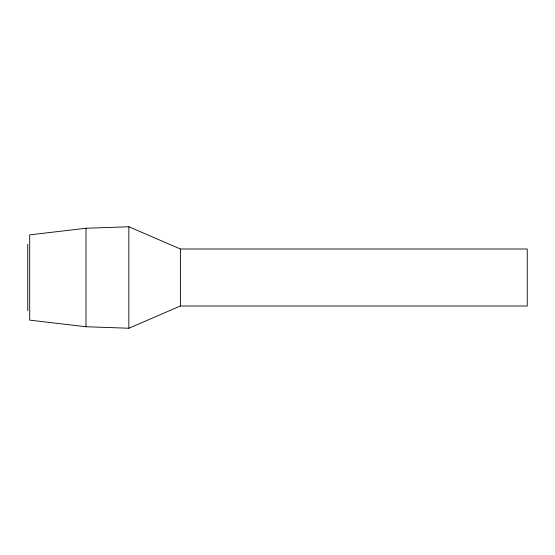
<?xml version="1.0" encoding="UTF-8"?>
<svg xmlns="http://www.w3.org/2000/svg" width="555" height="555" viewBox="0 0 555 555"><rect width="100%" height="100%" fill="white"/><g stroke="black" fill="none" stroke-linecap="round" stroke-linejoin="round"><path stroke-width="0.83" d="M128.85 328.241L180.396 306.006L527.25 306.006L527.25 248.994L180.396 248.994L128.85 226.759L85.99 228.258L29.686 234.869L29.686 320.131L85.99 326.742L128.85 328.241L128.85 226.759M180.396 248.994L180.396 306.006M85.99 228.258L85.99 326.742M27.75 244.29L27.75 310.71"/></g></svg>
